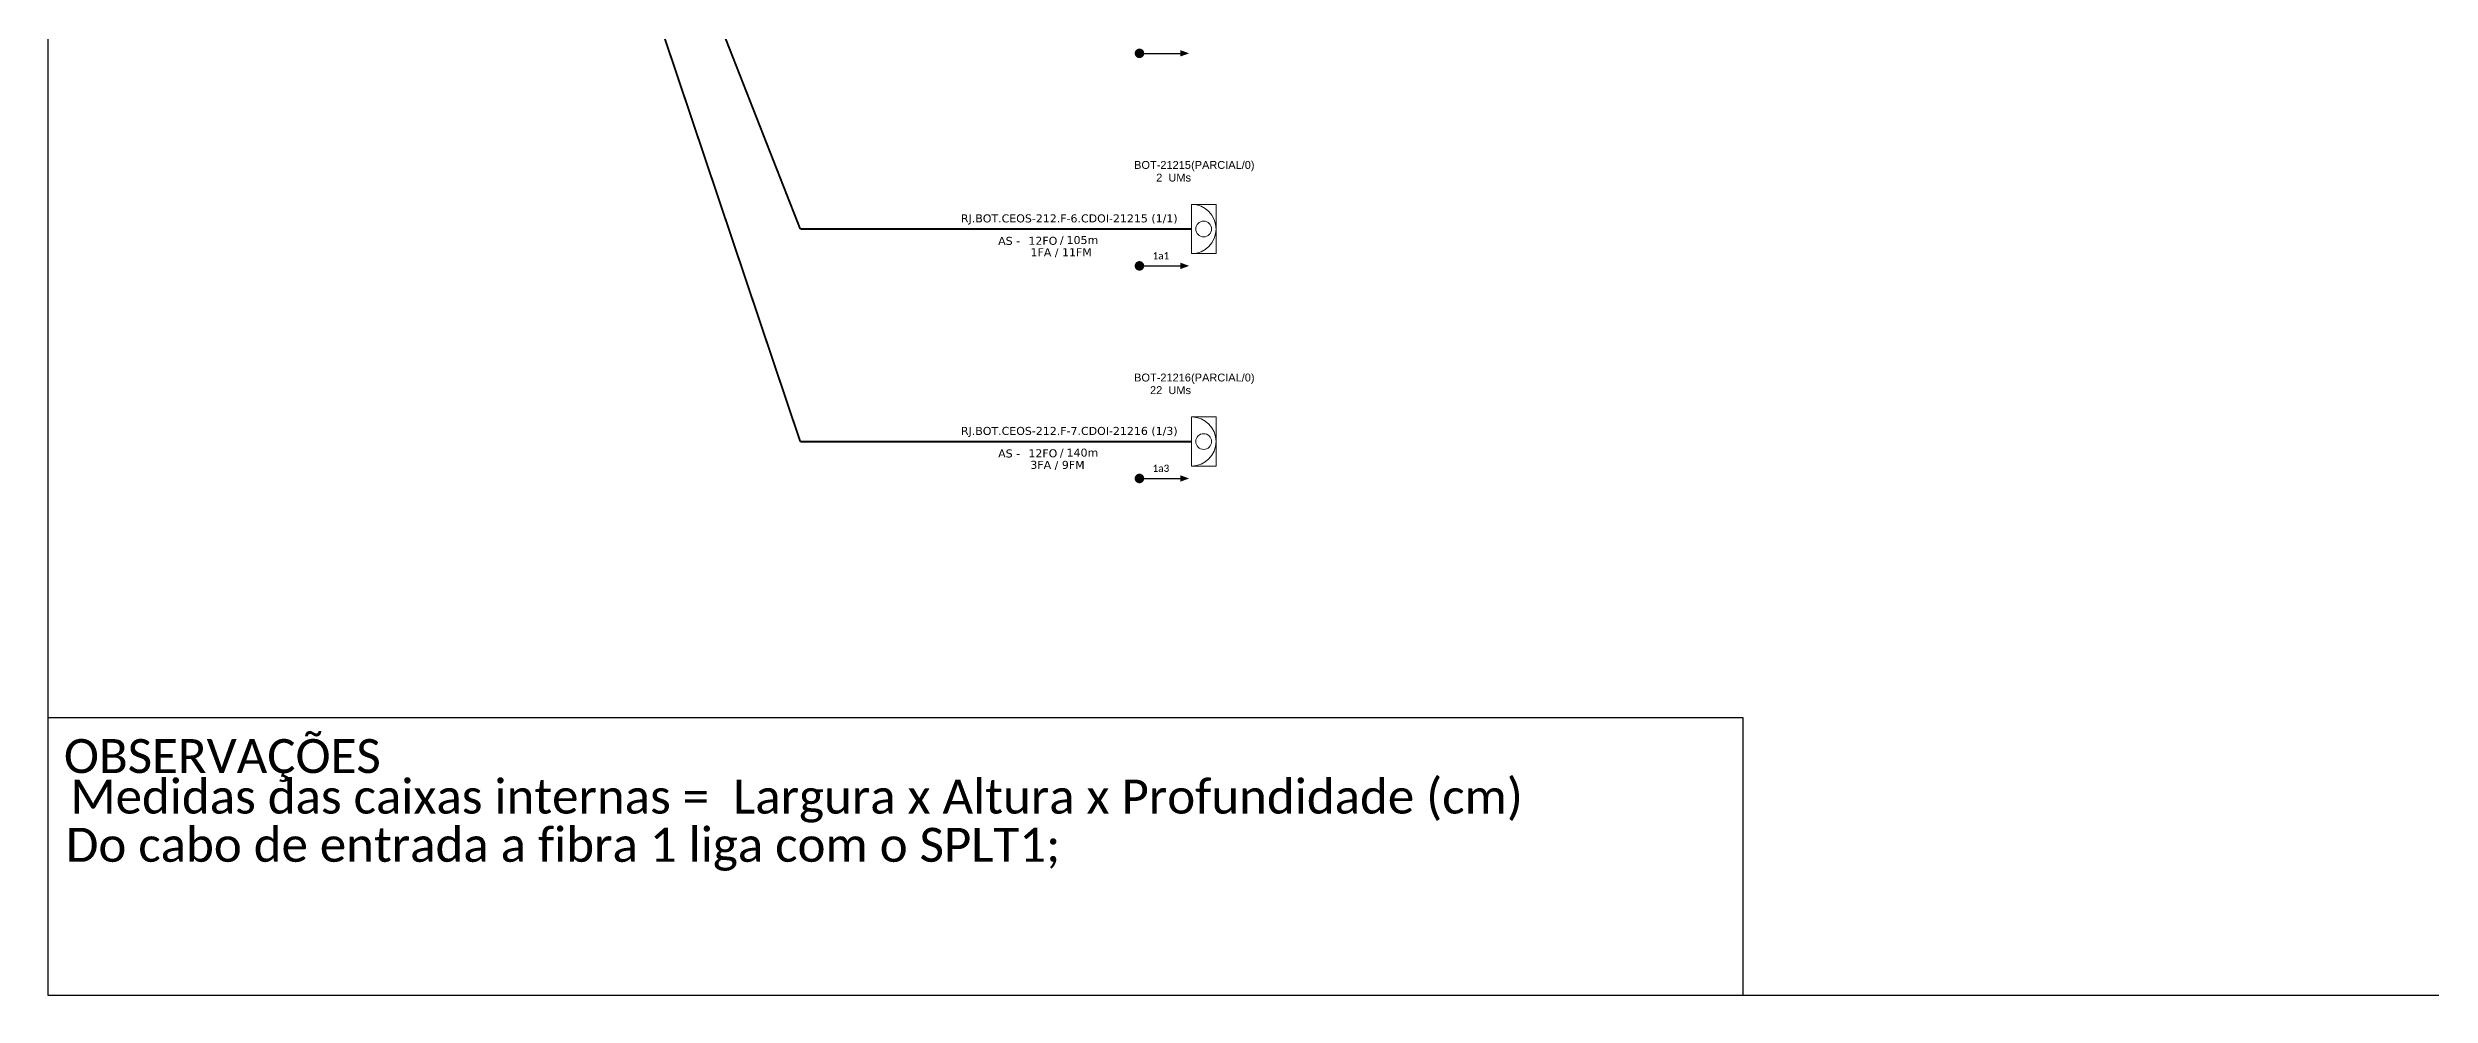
# Model space of a CAD drawing. Extents: x 31872 to 38961, y -9752 to -1519.
# Drawn here: x 38122 to 38623, y -9752 to -9554 of the extents above; entities that cross this region are included whole.
import ezdxf
from ezdxf.enums import TextEntityAlignment as Align

# ---------------------------------------------------------------- set-up
doc = ezdxf.new("R2010")
doc.units = ezdxf.units.DM
doc.header["$MEASUREMENT"] = 0
for name, color, linetype, lineweight in [("20.0-LEGENDA DOS CDO'S", 1, 'Continuous', 0), ('20.1-CDO_INTERIOR', 1, 'Continuous', 0), ('40.1-ETIQUETAS', 1, 'Continuous', 20)]:
    doc.layers.add(name, color=color, linetype=linetype, lineweight=lineweight)
for name, color, linetype in [('CABO OPTICO EXISTENTE', 5, 'Continuous'), ('CAP a instalar', 1, 'Continuous'), ('CD de instalação futura', 8, 'Continuous'), ('SETA', 7, 'Continuous')]:
    doc.layers.add(name, color=color, linetype=linetype)
doc.styles.add('ARIAL', font='arial.ttf')
doc.styles.add('MtXpl_Calibri', font='calibri.ttf')
doc.styles.add('siredit', font='verdana.ttf')
doc.styles.add('WMF-Calibri0', font='calibri.ttf')
doc.linetypes.add('FENCELINE1', pattern='A,0.25,-0.1,[133,ltypeshp.shx,S=0.1,R=0,X=-0.1,Y=0],-0.1,1', length=1.45)

# ---------------------------------------------------------------- blocks, each defined once
blk = doc.blocks.new('CDOI_INT')
at = {"layer": '20.1-CDO_INTERIOR', "color": 0, "lineweight": 18}
blk.add_lwpolyline([(4.25, -4.25), (4.25, 4.25), (0, 4.25), (0, -4.25)], close=True, dxfattribs=at)
blk.add_circle((2.12, 0), 1.36, dxfattribs=at)
blk.add_arc((0, 0), 4.25, 270, 90, dxfattribs=at)
at = {"layer": "20.0-LEGENDA DOS CDO'S", "color": 0, "style": 'ARIAL'}
for tag, p in [('CDO_N', (-0.08, 10.38)), ('SURVEY', (-0.08, 8.2)), ('SPLITER_1', (21.18, 10.38)), ('SPLITER_2', (21.19, 8.68)), ('SAP', (-0.08, 6.23)), ('1:XX', (5.94, -2.22)), ('UMS', (5.94, -4.24))]:
    blk.add_attdef(tag, p, '', height=1.36, dxfattribs=at)
blk.add_attdef('FIBRAS_UTILIZADAS', text='', height=1.36, dxfattribs=at).set_placement((15.34, 10.38), align=Align.CENTER)
blk = doc.blocks.new('ETIQUETA_RS5F')
at = {"layer": '40.1-ETIQUETAS', "color": 0, "style": 'siredit'}
blk.add_text('/', height=1.5, dxfattribs=at).set_placement((1.55, -1.95), align=Align.MIDDLE_RIGHT)
for tag, p in [('ETIQUETA_R_PRIMARIA', (1.18, 4.1)), ('ETIQUETA_R_SECUNDARIA', (1.18, 2.1)), ('F_ATIVAS/F_MORTAS', (1.11, -4.24))]:
    blk.add_attdef(tag, text='', height=1.5, dxfattribs=at).set_placement(p, align=Align.MIDDLE_CENTER)
for tag, p in [('TIPO_CABO', (-6.62, -2.12)), ('CAP_CABO', (0.37, -2.09))]:
    blk.add_attdef(tag, text='', height=1.5, dxfattribs=at).set_placement(p, align=Align.MIDDLE_RIGHT)
blk.add_attdef('METROS', text='', height=1.5, dxfattribs=at).set_placement((2.11, -1.95), align=Align.MIDDLE_LEFT)
for tag, p in [('FUSÃO_1', (0.82, -8.39)), ('FUSÃO_2', (0.82, -10.6)), ('FUSÃO_3', (0.82, -12.93)), ('FUSÃO_4', (0.82, -15.14)), ('FUSÃO_5', (0.82, -17.16))]:
    blk.add_attdef(tag, text='', height=1.5, dxfattribs=at).set_placement(p, align=Align.CENTER)

msp = doc.modelspace()

# ---------------------------------------------------------------- linework, layer by layer
for points in [[(38122.33, -9752.45), (38960.89, -9752.45), (38960.89, -9158.45), (38122.33, -9158.45), (38122.33, -9752.45)], [(38122.33, -9694.14), (38478.27, -9694.14)]]:
    msp.add_lwpolyline(points)
at = {"color": 8, "const_width": 1}
for points in [[(38351.08, -9554.74, 1), (38352.08, -9554.74, 1)], [(38351.08, -9599.35, 1), (38352.08, -9599.35, 1)], [(38351.08, -9643.97, 1), (38352.08, -9643.97, 1)]]:
    msp.add_lwpolyline(points, format="xyb", close=True, dxfattribs=at)
at = {"linetype": 'Continuous'}
msp.add_lwpolyline([(38478.27, -9694.14), (38478.27, -9752.45)], dxfattribs=at)
at = {"layer": 'CAP a instalar', "color": 8, "linetype": 'FENCELINE1', "ltscale": 6, "const_width": 0.4}
for points in [[(38280.35, -9591.61), (38175.61, -9324.7)], [(38280.35, -9636.22), (38175.61, -9324.7)], [(38280.35, -9591.61), (38362.49, -9591.61)], [(38280.35, -9636.22), (38362.49, -9636.22)]]:
    msp.add_lwpolyline(points, dxfattribs=at)
at = {"layer": 'SETA', "color": 8}
for points in [[(38351.58, -9554.74), (38360.18, -9554.74)], [(38351.58, -9599.35), (38360.18, -9599.35)], [(38351.58, -9643.97), (38360.18, -9643.97)]]:
    msp.add_lwpolyline(points, dxfattribs=at)
for points in [[(38360.18, -9554.07), (38362.01, -9554.74), (38360.18, -9555.4)], [(38360.18, -9598.68), (38362.01, -9599.35), (38360.18, -9600.02)], [(38360.18, -9643.3), (38362.01, -9643.97), (38360.18, -9644.63)]]:
    msp.add_solid(points, dxfattribs=at)

# ---------------------------------------------------------------- block references
at = {"layer": 'CAP a instalar', "color": 8, "linetype": 'FENCELINE1', "ltscale": 7}
ref = msp.add_blockref('ETIQUETA_RS5F', (38333.92, -9591.74), dxfattribs=dict(at, xscale=1.120210545592906, yscale=1.120210545592906, zscale=1.120210545592906))
ref.add_attrib('ETIQUETA_R_SECUNDARIA', 'RJ.BOT.CEOS-212.F-6.CDOI-21215 (1/1)', dxfattribs={"layer": 'CABO OPTICO EXISTENTE', "color": 0, "height": 1.6803, "style": 'siredit'}).set_placement((38336.84, -9589.38), align=Align.MIDDLE_CENTER)
ref.add_attrib('TIPO_CABO', 'AS -', dxfattribs={"layer": '40.1-ETIQUETAS', "color": 0, "height": 1.68, "style": 'siredit'}).set_placement((38326.51, -9594.1), align=Align.MIDDLE_RIGHT)
ref.add_attrib('CAP_CABO', '12FO', dxfattribs={"layer": '40.1-ETIQUETAS', "color": 0, "height": 1.68, "style": 'siredit'}).set_placement((38334.33, -9594.08), align=Align.MIDDLE_RIGHT)
ref.add_attrib('METROS', '105m', dxfattribs={"layer": '40.1-ETIQUETAS', "color": 0, "height": 1.68, "style": 'siredit'}).set_placement((38336.28, -9593.92), align=Align.MIDDLE_LEFT)
ref.add_attrib('F_ATIVAS/F_MORTAS', '1FA / 11FM', dxfattribs={"layer": '40.1-ETIQUETAS', "color": 0, "height": 1.68, "style": 'siredit'}).set_placement((38335.13, -9596.49), align=Align.MIDDLE_CENTER)
ref = msp.add_blockref('ETIQUETA_RS5F', (38333.92, -9636.35), dxfattribs=dict(at, xscale=1.120210545592906, yscale=1.120210545592906, zscale=1.120210545592906))
ref.add_attrib('ETIQUETA_R_SECUNDARIA', 'RJ.BOT.CEOS-212.F-7.CDOI-21216 (1/3)', dxfattribs={"layer": 'CABO OPTICO EXISTENTE', "color": 0, "height": 1.6803, "style": 'siredit'}).set_placement((38336.84, -9633.99), align=Align.MIDDLE_CENTER)
ref.add_attrib('TIPO_CABO', 'AS -', dxfattribs={"layer": '40.1-ETIQUETAS', "color": 0, "height": 1.68, "style": 'siredit'}).set_placement((38326.51, -9638.72), align=Align.MIDDLE_RIGHT)
ref.add_attrib('CAP_CABO', '12FO', dxfattribs={"layer": '40.1-ETIQUETAS', "color": 0, "height": 1.68, "style": 'siredit'}).set_placement((38334.33, -9638.69), align=Align.MIDDLE_RIGHT)
ref.add_attrib('METROS', '140m', dxfattribs={"layer": '40.1-ETIQUETAS', "color": 0, "height": 1.68, "style": 'siredit'}).set_placement((38336.28, -9638.54), align=Align.MIDDLE_LEFT)
ref.add_attrib('F_ATIVAS/F_MORTAS', '3FA / 9FM', dxfattribs={"layer": '40.1-ETIQUETAS', "color": 0, "height": 1.68, "style": 'siredit'}).set_placement((38334.36, -9641.11), align=Align.MIDDLE_CENTER)
at = {"layer": 'CD de instalação futura', "color": 8, "ltscale": 11}
ref = msp.add_blockref('CDOI_INT', (38362.49, -9591.61), dxfattribs=dict(at, xscale=1.21541625498503, yscale=1.21541625498503, zscale=1.21541625498503))
ref.add_attrib('CDO_N', 'BOT-21215', dxfattribs={"layer": "20.0-LEGENDA DOS CDO'S", "color": 0, "height": 1.653, "style": 'ARIAL'}).set_placement((38362.39, -9578.99), align=Align.RIGHT)
ref.add_attrib('FIBRAS_UTILIZADAS', '    (PARCIAL/0)', dxfattribs={"layer": "20.0-LEGENDA DOS CDO'S", "color": 0, "height": 1.65, "style": 'ARIAL'}).set_placement((38367.8, -9578.99), align=Align.CENTER)
ref.add_attrib('SURVEY', '2  UMs', dxfattribs={"layer": "20.0-LEGENDA DOS CDO'S", "color": 0, "height": 1.653, "style": 'ARIAL'}).set_placement((38362.4, -9581.64), align=Align.RIGHT)
ref = msp.add_blockref('CDOI_INT', (38362.49, -9636.22), dxfattribs=dict(at, xscale=1.21541625498503, yscale=1.21541625498503, zscale=1.21541625498503))
ref.add_attrib('CDO_N', 'BOT-21216', dxfattribs={"layer": "20.0-LEGENDA DOS CDO'S", "color": 0, "height": 1.653, "style": 'ARIAL'}).set_placement((38362.39, -9623.61), align=Align.RIGHT)
ref.add_attrib('FIBRAS_UTILIZADAS', '    (PARCIAL/0)', dxfattribs={"layer": "20.0-LEGENDA DOS CDO'S", "color": 0, "height": 1.65, "style": 'ARIAL'}).set_placement((38367.8, -9623.61), align=Align.CENTER)
ref.add_attrib('SURVEY', '22  UMs', dxfattribs={"layer": "20.0-LEGENDA DOS CDO'S", "color": 0, "height": 1.653, "style": 'ARIAL'}).set_placement((38362.4, -9626.26), align=Align.RIGHT)

# ---------------------------------------------------------------- texts
for s, style, p in [('OBSERVAÇÕES', 'WMF-Calibri0', (38125.74, -9705.8)), ('Do cabo de entrada a fibra 1 liga com o SPLT1;', 'MtXpl_Calibri', (38126.15, -9724.43))]:
    msp.add_text(s, height=7.1308, dxfattribs=dict(style=style)).set_placement(p)
at = {"color": 8, "char_height": 1.5, "width": 25.3588, "attachment_point": 5}
for s, insert in [('\\fCalibri|b0|i0|c0|p34;1a1', (38356.08, -9597.22)), ('\\fCalibri|b0|i0|c0|p34;1a3', (38356.08, -9641.84))]:
    msp.add_mtext(s, dxfattribs=dict(at, insert=insert))
at = {"insert": (38127.1, -9707.18), "char_height": 7.1308, "width": 658.8434, "attachment_point": 1, "style": 'WMF-Calibri0'}
msp.add_mtext('Medidas das caixas internas =  Largura x Altura x Profundidade (cm)', dxfattribs=at)

doc.saveas('drawing.dxf')
